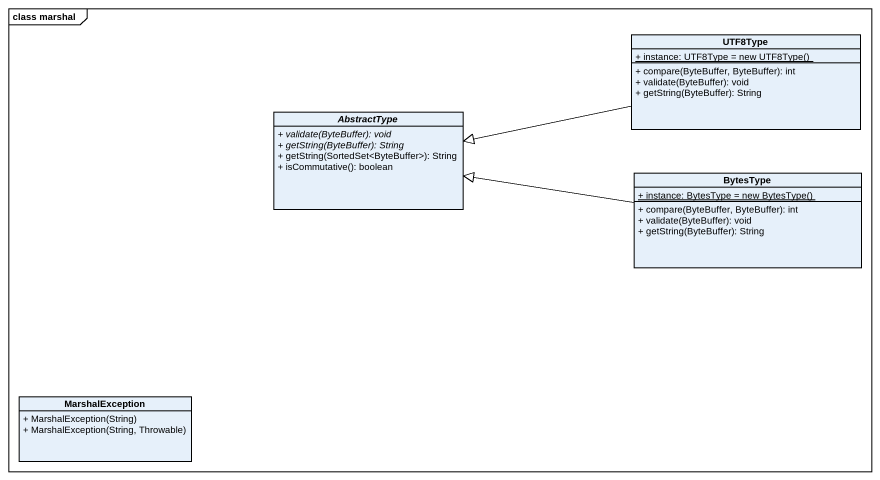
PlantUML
@startuml
mainframe class marshal
hide circle
hide empty members
skinparam classAttributeIconSize 0
class UTF8Type {
  {static} {field} + instance: UTF8Type = new UTF8Type()
  + compare(ByteBuffer, ByteBuffer): int
  + validate(ByteBuffer): void
  + getString(ByteBuffer): String
}
abstract class AbstractType {
  {abstract} + validate(ByteBuffer): void
  {abstract} + getString(ByteBuffer): String
  + getString(SortedSet<ByteBuffer>): String
  + isCommutative(): boolean
}
class BytesType {
  {static} {field} + instance: BytesType = new BytesType()
  + compare(ByteBuffer, ByteBuffer): int
  + validate(ByteBuffer): void
  + getString(ByteBuffer): String
}
class MarshalException {
  + MarshalException(String)
  + MarshalException(String, Throwable)
}
UTF8Type -left-|> AbstractType
BytesType -left-|> AbstractType
@enduml
